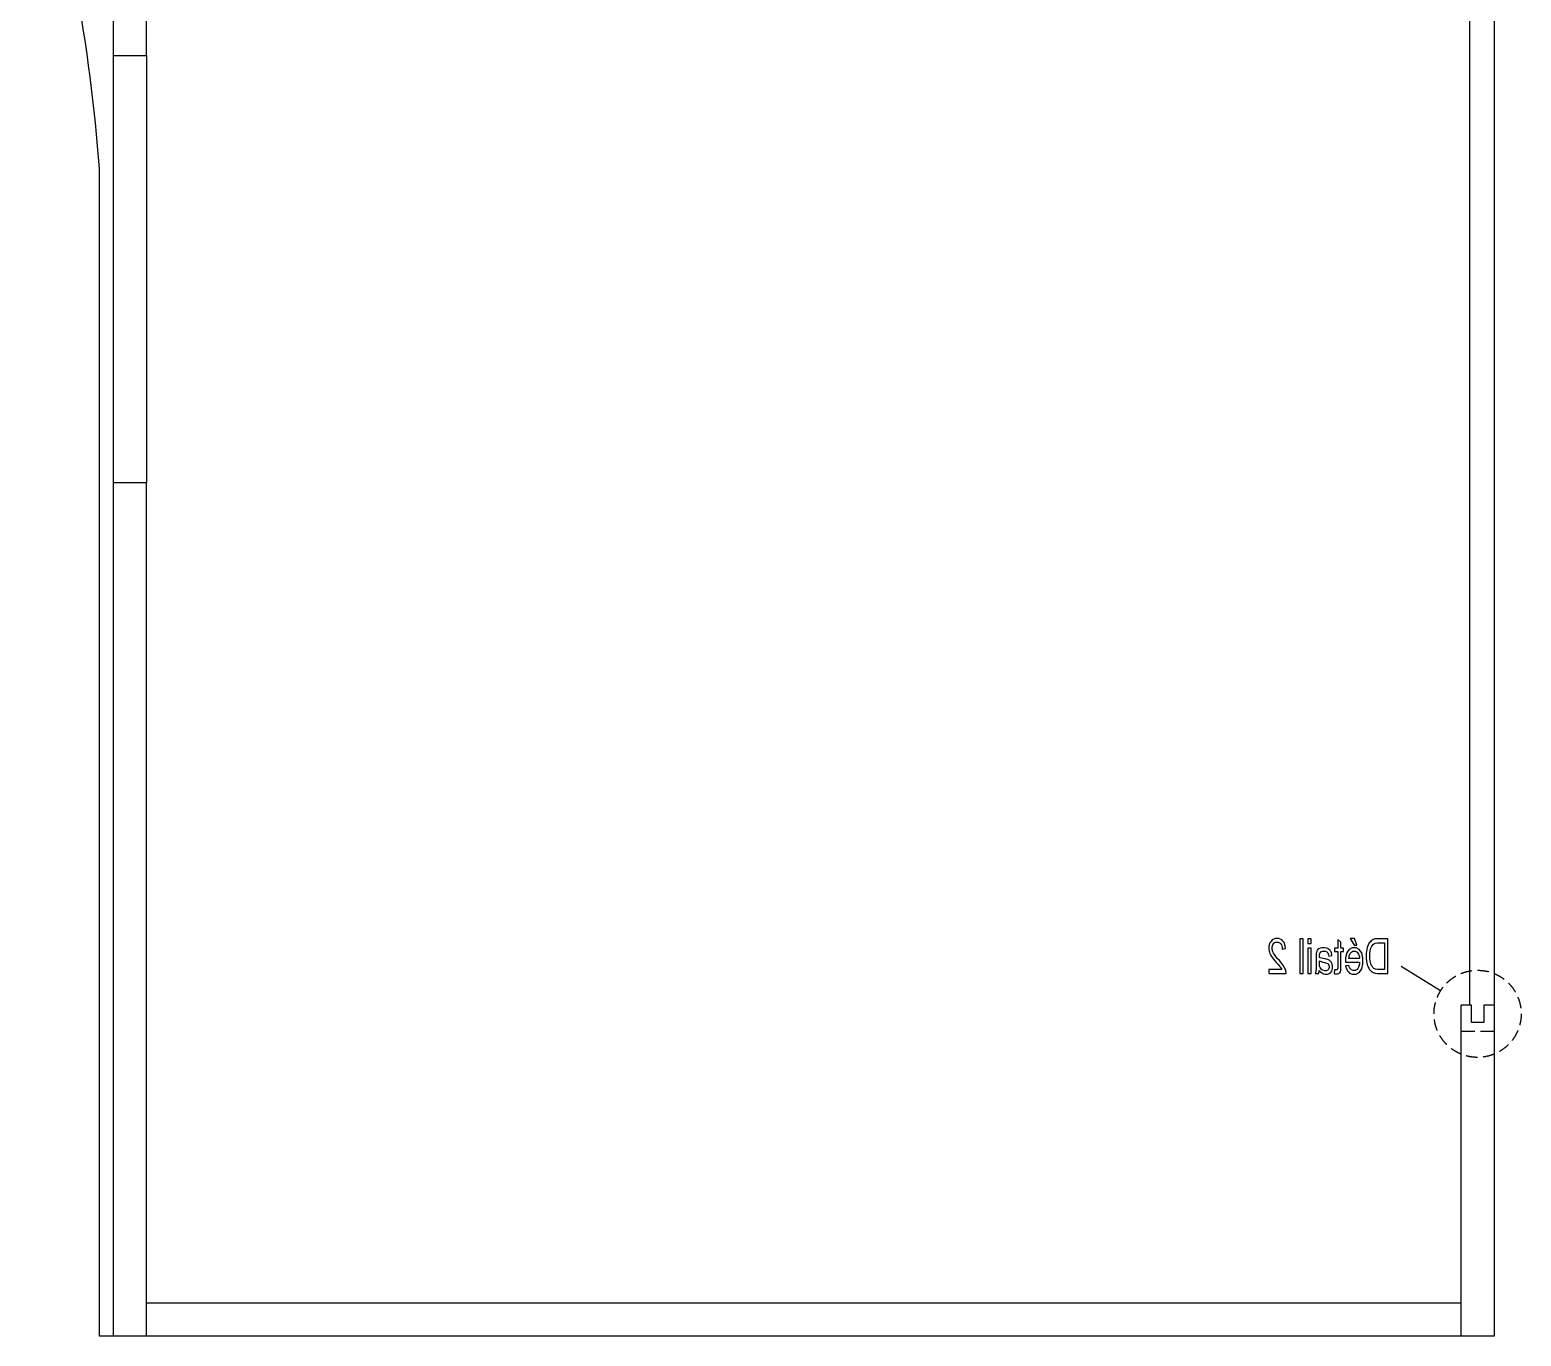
# Model space of a CAD drawing. Extents: x 1 to 138, y 1 to 97.
# Drawn here: x 1.7 to 35.39, y 2.18 to 31.7 of the extents above; entities that cross this region are included whole.
import ezdxf

# ---------------------------------------------------------------- set-up
doc = ezdxf.new("R2010")
doc.units = 0
for name, color, linetype in [('_XREF_-_SIDE_-_01', 1, 'CONTINUOUS'), ('PLAN', 18, 'CONTINUOUS'), ('TEXTE', 30, 'CONTINUOUS')]:
    doc.layers.add(name, color=color, linetype=linetype)

msp = doc.modelspace()

# ---------------------------------------------------------------- linework, layer by layer
at = {"layer": '_XREF_-_SIDE_-_01'}
msp.add_lwpolyline([(1.78, 36.751, -0.166818), (1.859, 38.129), (6.545, 48.761, 0.071004), (9.617, 64), (9.617, 67.859, -0.369748), (10.516, 68.909, -0.10487), (34.342, 67.602, -0.3389), (34.779, 67.032), (34.779, 66.284), (34.779, 52.974), (34.779, 9.659), (34.779, 2.178), (33.904, 2.178), (4.34, 2.178), (3.434, 2.178), (3.277, 2.178), (3.277, 28.56, 0.05217)], format="xyb", close=True, dxfattribs=at)
at = {"layer": 'PLAN'}
for points in [[(34.227, 9.659), (34.227, 52.502)], [(4.34, 31.12), (4.34, 34.861)], [(3.592, 31.12), (3.592, 34.546)], [(3.592, 31.12), (4.34, 31.12)], [(3.592, 21.472), (3.592, 31.12)], [(4.34, 31.12), (4.34, 21.472)], [(3.592, 21.472), (4.34, 21.472)], [(3.592, 2.178), (3.592, 21.472)], [(4.34, 2.178), (4.34, 21.472)], [(34.779, 2.178), (34.03, 2.178), (34.03, 9.659)], [(34.267, 9.659), (34.03, 9.659)], [(34.542, 9.659), (34.542, 9.265), (34.267, 9.265), (34.267, 9.659)], [(34.779, 9.659), (34.542, 9.659)], [(34.03, 9.069), (34.342, 9.069)], [(34.467, 9.069), (34.779, 9.069)], [(34.03, 2.926), (4.34, 2.926)], [(4.34, 2.178), (3.592, 2.178)]]:
    msp.add_lwpolyline(points, dxfattribs=at)
at = {"layer": 'TEXTE'}
for points in [[(29.689, 10.466), (29.689, 10.373), (30.079, 10.373), (30.079, 10.39), (30.075, 10.424), (30.07, 10.44), (30.063, 10.466), (30.039, 10.519), (30.023, 10.544), (30.006, 10.57), (29.959, 10.63), (29.928, 10.664), (29.88, 10.716), (29.815, 10.8), (29.798, 10.831), (29.781, 10.861), (29.764, 10.919), (29.764, 10.947), (29.764, 10.976), (29.779, 11.024), (29.795, 11.044), (29.81, 11.063), (29.85, 11.083), (29.875, 11.083), (29.901, 11.083), (29.943, 11.062), (29.959, 11.041), (29.975, 11.02), (29.991, 10.962), (29.991, 10.925), (30.065, 10.936), (30.061, 10.991), (30.033, 11.076), (30.008, 11.105), (29.983, 11.134), (29.916, 11.163), (29.874, 11.163), (29.831, 11.163), (29.764, 11.132), (29.739, 11.1), (29.714, 11.069), (29.69, 10.991), (29.69, 10.945), (29.69, 10.921), (29.697, 10.875), (29.704, 10.852), (29.711, 10.829), (29.735, 10.781), (29.752, 10.756), (29.769, 10.73), (29.825, 10.661), (29.864, 10.617), (29.896, 10.58), (29.938, 10.531), (29.948, 10.518), (29.957, 10.505), (29.972, 10.479), (29.978, 10.466)], [(30.463, 10.373), (30.463, 11.16), (30.391, 11.16), (30.391, 10.373)], [(30.644, 11.049), (30.644, 11.16), (30.571, 11.16), (30.571, 11.049)], [(31.174, 10.459), (31.163, 10.373), (31.179, 10.369), (31.206, 10.365), (31.218, 10.365), (31.238, 10.365), (31.268, 10.373), (31.279, 10.381), (31.29, 10.39), (31.305, 10.412), (31.31, 10.425), (31.314, 10.439), (31.319, 10.496), (31.319, 10.54), (31.319, 10.869), (31.372, 10.869), (31.372, 10.944), (31.319, 10.944), (31.319, 11.085), (31.246, 11.143), (31.246, 10.944), (31.174, 10.944), (31.174, 10.869), (31.246, 10.869), (31.246, 10.534), (31.246, 10.514), (31.244, 10.487), (31.242, 10.481), (31.24, 10.475), (31.234, 10.466), (31.23, 10.462), (31.226, 10.459), (31.213, 10.455), (31.205, 10.455), (31.199, 10.455), (31.184, 10.457)], [(31.675, 11.014), (31.622, 11.164), (31.526, 11.164), (31.615, 11.014)], [(32.376, 10.373), (32.376, 11.16), (32.173, 11.16), (32.139, 11.16), (32.086, 11.155), (32.068, 11.149), (32.043, 11.141), (31.999, 11.113), (31.982, 11.092), (31.958, 11.066), (31.923, 10.999), (31.912, 10.958), (31.9, 10.917), (31.889, 10.823), (31.889, 10.771), (31.889, 10.726), (31.896, 10.646), (31.904, 10.612), (31.912, 10.577), (31.932, 10.52), (31.945, 10.497), (31.957, 10.474), (31.984, 10.439), (31.998, 10.426), (32.013, 10.413), (32.048, 10.393), (32.069, 10.386), (32.089, 10.379), (32.137, 10.373), (32.164, 10.373)], [(30.644, 10.373), (30.644, 10.944), (30.571, 10.944), (30.571, 10.373)], [(30.824, 10.443), (30.844, 10.42), (30.883, 10.388), (30.902, 10.379), (30.921, 10.369), (30.96, 10.36), (30.982, 10.36), (31.017, 10.36), (31.071, 10.383), (31.09, 10.406), (31.109, 10.429), (31.128, 10.488), (31.128, 10.523), (31.128, 10.544), (31.121, 10.582), (31.114, 10.6), (31.106, 10.617), (31.088, 10.645), (31.076, 10.655), (31.065, 10.666), (31.038, 10.682), (31.024, 10.687), (31.013, 10.691), (30.981, 10.698), (30.96, 10.702), (30.916, 10.709), (30.851, 10.725), (30.831, 10.735), (30.83, 10.745), (30.83, 10.757), (30.83, 10.76), (30.83, 10.79), (30.84, 10.831), (30.851, 10.843), (30.864, 10.86), (30.906, 10.876), (30.933, 10.876), (30.959, 10.876), (30.996, 10.864), (31.009, 10.852), (31.021, 10.84), (31.039, 10.798), (31.045, 10.768), (31.115, 10.781), (31.111, 10.811), (31.095, 10.86), (31.084, 10.879), (31.072, 10.897), (31.04, 10.926), (31.02, 10.936), (30.999, 10.946), (30.95, 10.956), (30.922, 10.956), (30.895, 10.956), (30.851, 10.948), (30.833, 10.939), (30.816, 10.93), (30.791, 10.909), (30.783, 10.896), (30.775, 10.883), (30.764, 10.85), (30.76, 10.83), (30.759, 10.818), (30.757, 10.773), (30.757, 10.741), (30.757, 10.612), (30.757, 10.544), (30.755, 10.459), (30.752, 10.441), (30.75, 10.423), (30.741, 10.389), (30.734, 10.373), (30.809, 10.373), (30.815, 10.388), (30.823, 10.423)], [(31.498, 10.557), (31.423, 10.544), (31.432, 10.501), (31.465, 10.433), (31.489, 10.408), (31.513, 10.384), (31.574, 10.36), (31.611, 10.36), (31.658, 10.36), (31.732, 10.399), (31.76, 10.437), (31.787, 10.476), (31.815, 10.584), (31.815, 10.653), (31.815, 10.725), (31.787, 10.837), (31.759, 10.877), (31.731, 10.916), (31.659, 10.956), (31.615, 10.956), (31.572, 10.956), (31.502, 10.917), (31.475, 10.878), (31.448, 10.839), (31.421, 10.73), (31.421, 10.659), (31.421, 10.655), (31.421, 10.642), (31.421, 10.633), (31.74, 10.633), (31.738, 10.586), (31.718, 10.514), (31.7, 10.489), (31.683, 10.465), (31.638, 10.44), (31.611, 10.44), (31.591, 10.44), (31.557, 10.454), (31.543, 10.468), (31.529, 10.482), (31.507, 10.526)], [(31.736, 10.713), (31.498, 10.713), (31.5, 10.749), (31.514, 10.803), (31.525, 10.821), (31.542, 10.849), (31.587, 10.877), (31.615, 10.877), (31.64, 10.877), (31.682, 10.854), (31.699, 10.832), (31.716, 10.81), (31.734, 10.75)], [(32.298, 10.466), (32.172, 10.466), (32.143, 10.466), (32.097, 10.473), (32.081, 10.48), (32.064, 10.487), (32.038, 10.508), (32.028, 10.521), (32.014, 10.539), (31.992, 10.589), (31.984, 10.621), (31.977, 10.652), (31.969, 10.728), (31.969, 10.772), (31.969, 10.834), (31.984, 10.929), (31.999, 10.962), (32.015, 10.995), (32.051, 11.04), (32.073, 11.051), (32.089, 11.059), (32.14, 11.067), (32.174, 11.067), (32.298, 11.067)], [(30.83, 10.659), (30.85, 10.649), (30.909, 10.63), (30.949, 10.623), (30.971, 10.618), (31.002, 10.609), (31.012, 10.603), (31.021, 10.598), (31.035, 10.582), (31.04, 10.572), (31.045, 10.562), (31.05, 10.539), (31.05, 10.526), (31.05, 10.507), (31.039, 10.474), (31.029, 10.461), (31.018, 10.449), (30.985, 10.436), (30.964, 10.436), (30.943, 10.436), (30.906, 10.448), (30.89, 10.46), (30.874, 10.472), (30.85, 10.506), (30.842, 10.527), (30.836, 10.543), (30.831, 10.592), (30.831, 10.624)]]:
    msp.add_lwpolyline(points, close=True, dxfattribs=at)
for points in [[(33.567, 9.98), (32.679, 10.53)], [(34.404, 10.447), (34.411, 10.447), (34.417, 10.447), (34.423, 10.447), (34.429, 10.446), (34.435, 10.446), (34.442, 10.446), (34.448, 10.446), (34.454, 10.446), (34.46, 10.445), (34.466, 10.445), (34.472, 10.444), (34.479, 10.444), (34.485, 10.444), (34.491, 10.443), (34.497, 10.442), (34.503, 10.442), (34.509, 10.441), (34.516, 10.441), (34.522, 10.44), (34.528, 10.439), (34.534, 10.438), (34.54, 10.437), (34.546, 10.437), (34.552, 10.436), (34.558, 10.435), (34.565, 10.434), (34.571, 10.433), (34.577, 10.432), (34.583, 10.431), (34.589, 10.429), (34.595, 10.428), (34.601, 10.427), (34.607, 10.426), (34.613, 10.424), (34.619, 10.423), (34.625, 10.422), (34.631, 10.42), (34.637, 10.419), (34.643, 10.417), (34.649, 10.416), (34.655, 10.414), (34.659, 10.413)], [(33.708, 10.158), (33.713, 10.163), (33.717, 10.167), (33.722, 10.171), (33.726, 10.176), (33.731, 10.18), (33.735, 10.184), (33.74, 10.188), (33.744, 10.193), (33.749, 10.197), (33.753, 10.201), (33.758, 10.205), (33.763, 10.209), (33.767, 10.213), (33.772, 10.217), (33.777, 10.221), (33.782, 10.225), (33.787, 10.229), (33.791, 10.233), (33.796, 10.236), (33.801, 10.24), (33.806, 10.244), (33.811, 10.248), (33.816, 10.251), (33.821, 10.255), (33.826, 10.259), (33.831, 10.262), (33.836, 10.266), (33.841, 10.27), (33.846, 10.273), (33.851, 10.277), (33.856, 10.28), (33.861, 10.283), (33.867, 10.287), (33.872, 10.29), (33.877, 10.294), (33.882, 10.297), (33.887, 10.3), (33.893, 10.303), (33.898, 10.307), (33.903, 10.31), (33.909, 10.313), (33.912, 10.315)], [(34.028, 10.372), (34.031, 10.373), (34.036, 10.375), (34.042, 10.378), (34.048, 10.38), (34.054, 10.382), (34.059, 10.384), (34.065, 10.386), (34.071, 10.389), (34.077, 10.391), (34.083, 10.393), (34.089, 10.395), (34.094, 10.397), (34.1, 10.399), (34.106, 10.401), (34.112, 10.402), (34.118, 10.404), (34.124, 10.406), (34.13, 10.408), (34.136, 10.409), (34.142, 10.411), (34.148, 10.413), (34.154, 10.414), (34.16, 10.416), (34.166, 10.417), (34.172, 10.419), (34.178, 10.42), (34.184, 10.422), (34.19, 10.423), (34.196, 10.424), (34.202, 10.426), (34.208, 10.427), (34.214, 10.428), (34.22, 10.429), (34.226, 10.431), (34.232, 10.432), (34.238, 10.433), (34.244, 10.434), (34.25, 10.435), (34.257, 10.436), (34.263, 10.437), (34.269, 10.437), (34.275, 10.438), (34.276, 10.438)], [(34.781, 10.372), (34.784, 10.371), (34.79, 10.368), (34.795, 10.366), (34.801, 10.363), (34.807, 10.361), (34.812, 10.358), (34.818, 10.356), (34.824, 10.353), (34.829, 10.35), (34.835, 10.348), (34.84, 10.345), (34.846, 10.342), (34.851, 10.34), (34.857, 10.337), (34.862, 10.334), (34.868, 10.331), (34.873, 10.328), (34.879, 10.325), (34.884, 10.322), (34.89, 10.319), (34.895, 10.316), (34.9, 10.313), (34.906, 10.31), (34.911, 10.307), (34.916, 10.303), (34.921, 10.3), (34.927, 10.297), (34.932, 10.294), (34.937, 10.29), (34.942, 10.287), (34.948, 10.283), (34.953, 10.28), (34.958, 10.277), (34.963, 10.273), (34.968, 10.27), (34.973, 10.266), (34.978, 10.262), (34.983, 10.259), (34.988, 10.255), (34.993, 10.251), (34.998, 10.248), (35.003, 10.244), (35.004, 10.243)], [(35.101, 10.158), (35.105, 10.154), (35.109, 10.15), (35.114, 10.145), (35.118, 10.141), (35.122, 10.136), (35.126, 10.132), (35.13, 10.127), (35.135, 10.123), (35.139, 10.118), (35.143, 10.113), (35.147, 10.109), (35.151, 10.104), (35.155, 10.099), (35.159, 10.095), (35.163, 10.09), (35.167, 10.085), (35.171, 10.08), (35.175, 10.075), (35.179, 10.071), (35.182, 10.066), (35.186, 10.061), (35.19, 10.056), (35.194, 10.051), (35.197, 10.046), (35.201, 10.041), (35.205, 10.036), (35.208, 10.031), (35.212, 10.026), (35.215, 10.021), (35.219, 10.016), (35.222, 10.011), (35.226, 10.005), (35.229, 10), (35.232, 9.995), (35.236, 9.99), (35.239, 9.985), (35.242, 9.979), (35.245, 9.974), (35.249, 9.969), (35.252, 9.963), (35.255, 9.958), (35.257, 9.955)], [(33.495, 9.839), (33.496, 9.842), (33.499, 9.848), (33.501, 9.853), (33.503, 9.859), (33.506, 9.865), (33.509, 9.87), (33.511, 9.876), (33.514, 9.882), (33.516, 9.887), (33.519, 9.893), (33.522, 9.898), (33.525, 9.904), (33.527, 9.909), (33.53, 9.915), (33.533, 9.92), (33.536, 9.926), (33.539, 9.931), (33.542, 9.937), (33.545, 9.942), (33.548, 9.947), (33.551, 9.953), (33.554, 9.958), (33.557, 9.963), (33.56, 9.969), (33.563, 9.974), (33.567, 9.979), (33.57, 9.985), (33.573, 9.99), (33.577, 9.995), (33.58, 10), (33.583, 10.005), (33.587, 10.011), (33.59, 10.016), (33.594, 10.021), (33.597, 10.026), (33.601, 10.031), (33.604, 10.036), (33.608, 10.041), (33.612, 10.046), (33.615, 10.051), (33.619, 10.056), (33.623, 10.061), (33.623, 10.062)], [(35.314, 9.839), (35.315, 9.836), (35.317, 9.831), (35.32, 9.825), (35.322, 9.819), (35.324, 9.813), (35.326, 9.807), (35.329, 9.802), (35.331, 9.796), (35.333, 9.79), (35.335, 9.784), (35.337, 9.778), (35.339, 9.772), (35.341, 9.767), (35.343, 9.761), (35.344, 9.755), (35.346, 9.749), (35.348, 9.743), (35.35, 9.737), (35.352, 9.731), (35.353, 9.725), (35.355, 9.719), (35.356, 9.713), (35.358, 9.707), (35.359, 9.701), (35.361, 9.695), (35.362, 9.689), (35.364, 9.683), (35.365, 9.677), (35.367, 9.671), (35.368, 9.665), (35.369, 9.659), (35.37, 9.653), (35.371, 9.647), (35.373, 9.641), (35.374, 9.635), (35.375, 9.629), (35.376, 9.622), (35.377, 9.616), (35.378, 9.61), (35.379, 9.604), (35.38, 9.598), (35.38, 9.592), (35.38, 9.591)], [(33.42, 9.462), (33.42, 9.469), (33.42, 9.475), (33.42, 9.481), (33.42, 9.487), (33.421, 9.493), (33.421, 9.499), (33.421, 9.506), (33.421, 9.512), (33.422, 9.518), (33.422, 9.524), (33.422, 9.53), (33.423, 9.537), (33.423, 9.543), (33.424, 9.549), (33.424, 9.555), (33.425, 9.561), (33.426, 9.567), (33.426, 9.573), (33.427, 9.58), (33.428, 9.586), (33.429, 9.592), (33.429, 9.598), (33.43, 9.604), (33.431, 9.61), (33.432, 9.616), (33.433, 9.622), (33.434, 9.629), (33.435, 9.635), (33.436, 9.641), (33.437, 9.647), (33.439, 9.653), (33.44, 9.659), (33.441, 9.665), (33.442, 9.671), (33.444, 9.677), (33.445, 9.683), (33.447, 9.689), (33.448, 9.695), (33.449, 9.701), (33.451, 9.707), (33.453, 9.713), (33.454, 9.717)], [(35.389, 9.462), (35.389, 9.456), (35.389, 9.45), (35.389, 9.444), (35.389, 9.438), (35.388, 9.431), (35.388, 9.425), (35.388, 9.419), (35.388, 9.413), (35.387, 9.407), (35.387, 9.401), (35.387, 9.394), (35.386, 9.388), (35.386, 9.382), (35.385, 9.376), (35.385, 9.37), (35.384, 9.364), (35.383, 9.357), (35.383, 9.351), (35.382, 9.345), (35.381, 9.339), (35.38, 9.333), (35.38, 9.327), (35.379, 9.321), (35.378, 9.314), (35.377, 9.308), (35.376, 9.302), (35.375, 9.296), (35.374, 9.29), (35.373, 9.284), (35.371, 9.278), (35.37, 9.272), (35.369, 9.266), (35.368, 9.26), (35.367, 9.254), (35.365, 9.248), (35.364, 9.242), (35.362, 9.236), (35.361, 9.23), (35.359, 9.224), (35.358, 9.218), (35.356, 9.212), (35.355, 9.208)], [(33.495, 9.086), (33.494, 9.089), (33.491, 9.094), (33.489, 9.1), (33.487, 9.106), (33.485, 9.112), (33.483, 9.117), (33.48, 9.123), (33.478, 9.129), (33.476, 9.135), (33.474, 9.141), (33.472, 9.146), (33.47, 9.152), (33.468, 9.158), (33.466, 9.164), (33.464, 9.17), (33.463, 9.176), (33.461, 9.182), (33.459, 9.188), (33.457, 9.194), (33.456, 9.2), (33.454, 9.206), (33.453, 9.212), (33.451, 9.218), (33.449, 9.224), (33.448, 9.23), (33.447, 9.236), (33.445, 9.242), (33.444, 9.248), (33.442, 9.254), (33.441, 9.26), (33.44, 9.266), (33.439, 9.272), (33.437, 9.278), (33.436, 9.284), (33.435, 9.29), (33.434, 9.296), (33.433, 9.302), (33.432, 9.308), (33.431, 9.314), (33.43, 9.321), (33.429, 9.327), (33.429, 9.333), (33.428, 9.334)], [(33.708, 8.766), (33.704, 8.771), (33.7, 8.775), (33.695, 8.78), (33.691, 8.784), (33.687, 8.788), (33.683, 8.793), (33.678, 8.798), (33.674, 8.802), (33.67, 8.807), (33.666, 8.811), (33.662, 8.816), (33.658, 8.821), (33.654, 8.825), (33.65, 8.83), (33.646, 8.835), (33.642, 8.84), (33.638, 8.844), (33.634, 8.849), (33.63, 8.854), (33.627, 8.859), (33.623, 8.864), (33.619, 8.869), (33.615, 8.874), (33.612, 8.879), (33.608, 8.884), (33.604, 8.889), (33.601, 8.894), (33.597, 8.899), (33.594, 8.904), (33.59, 8.909), (33.587, 8.914), (33.583, 8.919), (33.58, 8.924), (33.577, 8.93), (33.573, 8.935), (33.57, 8.94), (33.567, 8.945), (33.563, 8.951), (33.56, 8.956), (33.557, 8.961), (33.554, 8.967), (33.552, 8.97)], [(35.101, 8.766), (35.096, 8.762), (35.092, 8.758), (35.087, 8.753), (35.083, 8.749), (35.078, 8.745), (35.074, 8.741), (35.069, 8.736), (35.065, 8.732), (35.06, 8.728), (35.055, 8.724), (35.051, 8.72), (35.046, 8.716), (35.041, 8.712), (35.037, 8.708), (35.032, 8.704), (35.027, 8.7), (35.022, 8.696), (35.018, 8.692), (35.013, 8.688), (35.008, 8.685), (35.003, 8.681), (34.998, 8.677), (34.993, 8.673), (34.988, 8.67), (34.983, 8.666), (34.978, 8.662), (34.973, 8.659), (34.968, 8.655), (34.963, 8.652), (34.958, 8.648), (34.953, 8.645), (34.948, 8.641), (34.942, 8.638), (34.937, 8.635), (34.932, 8.631), (34.927, 8.628), (34.921, 8.625), (34.916, 8.621), (34.911, 8.618), (34.906, 8.615), (34.9, 8.612), (34.897, 8.61)], [(35.314, 9.086), (35.313, 9.083), (35.31, 9.077), (35.308, 9.071), (35.305, 9.066), (35.303, 9.06), (35.3, 9.054), (35.298, 9.049), (35.295, 9.043), (35.293, 9.038), (35.29, 9.032), (35.287, 9.027), (35.284, 9.021), (35.282, 9.015), (35.279, 9.01), (35.276, 9.004), (35.273, 8.999), (35.27, 8.994), (35.267, 8.988), (35.264, 8.983), (35.261, 8.977), (35.258, 8.972), (35.255, 8.967), (35.252, 8.961), (35.249, 8.956), (35.245, 8.951), (35.242, 8.945), (35.239, 8.94), (35.236, 8.935), (35.232, 8.93), (35.229, 8.924), (35.226, 8.919), (35.222, 8.914), (35.219, 8.909), (35.215, 8.904), (35.212, 8.899), (35.208, 8.894), (35.205, 8.889), (35.201, 8.884), (35.197, 8.879), (35.194, 8.874), (35.19, 8.869), (35.186, 8.864), (35.185, 8.863)], [(34.028, 8.553), (34.025, 8.554), (34.019, 8.556), (34.014, 8.559), (34.008, 8.561), (34.002, 8.564), (33.997, 8.566), (33.991, 8.569), (33.985, 8.572), (33.98, 8.574), (33.974, 8.577), (33.969, 8.58), (33.963, 8.582), (33.958, 8.585), (33.952, 8.588), (33.947, 8.591), (33.941, 8.594), (33.936, 8.597), (33.93, 8.6), (33.925, 8.603), (33.919, 8.606), (33.914, 8.609), (33.909, 8.612), (33.903, 8.615), (33.898, 8.618), (33.893, 8.621), (33.887, 8.625), (33.882, 8.628), (33.877, 8.631), (33.872, 8.635), (33.867, 8.638), (33.861, 8.641), (33.856, 8.645), (33.851, 8.648), (33.846, 8.652), (33.841, 8.655), (33.836, 8.659), (33.831, 8.662), (33.826, 8.666), (33.821, 8.67), (33.816, 8.673), (33.811, 8.677), (33.806, 8.681), (33.805, 8.681)], [(34.404, 8.478), (34.398, 8.478), (34.392, 8.478), (34.386, 8.478), (34.38, 8.478), (34.374, 8.478), (34.367, 8.479), (34.361, 8.479), (34.355, 8.479), (34.349, 8.48), (34.343, 8.48), (34.336, 8.48), (34.33, 8.481), (34.324, 8.481), (34.318, 8.482), (34.312, 8.482), (34.306, 8.483), (34.3, 8.484), (34.293, 8.484), (34.287, 8.485), (34.281, 8.486), (34.275, 8.486), (34.269, 8.487), (34.263, 8.488), (34.257, 8.489), (34.25, 8.49), (34.244, 8.491), (34.238, 8.492), (34.232, 8.493), (34.226, 8.494), (34.22, 8.495), (34.214, 8.497), (34.208, 8.498), (34.202, 8.499), (34.196, 8.5), (34.19, 8.502), (34.184, 8.503), (34.178, 8.504), (34.172, 8.506), (34.166, 8.507), (34.16, 8.509), (34.154, 8.51), (34.15, 8.511)], [(34.781, 8.553), (34.778, 8.552), (34.773, 8.549), (34.767, 8.547), (34.761, 8.545), (34.755, 8.543), (34.75, 8.54), (34.744, 8.538), (34.738, 8.536), (34.732, 8.534), (34.726, 8.532), (34.72, 8.53), (34.715, 8.528), (34.709, 8.526), (34.703, 8.524), (34.697, 8.522), (34.691, 8.521), (34.685, 8.519), (34.679, 8.517), (34.673, 8.515), (34.667, 8.514), (34.661, 8.512), (34.655, 8.51), (34.649, 8.509), (34.643, 8.507), (34.637, 8.506), (34.631, 8.504), (34.625, 8.503), (34.619, 8.502), (34.613, 8.5), (34.607, 8.499), (34.601, 8.498), (34.595, 8.497), (34.589, 8.495), (34.583, 8.494), (34.577, 8.493), (34.571, 8.492), (34.565, 8.491), (34.558, 8.49), (34.552, 8.489), (34.546, 8.488), (34.54, 8.487), (34.534, 8.486), (34.533, 8.486)]]:
    msp.add_lwpolyline(points, dxfattribs=at)

doc.saveas('drawing.dxf')
